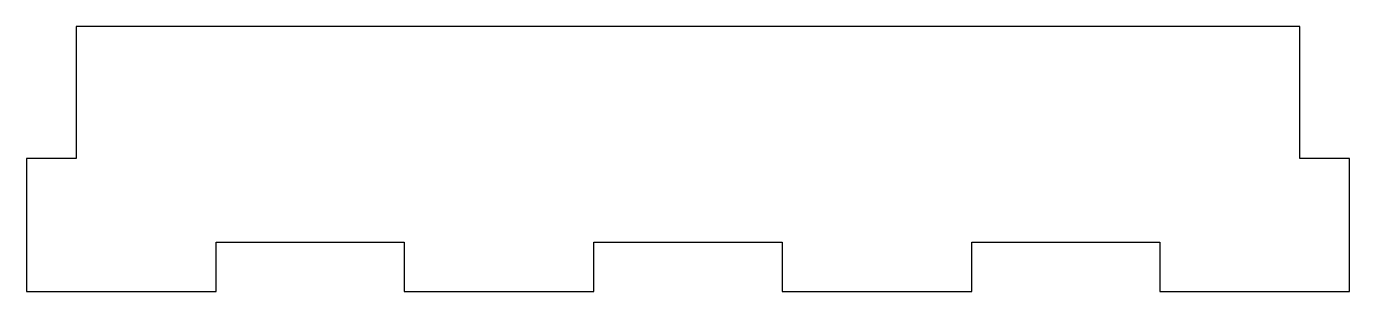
# Model space of a CAD drawing. Header units: millimetres. Extents: x -40 to 40, y -8 to 8.
import ezdxf

# ---------------------------------------------------------------- set-up
doc = ezdxf.new("R2010")
doc.units = ezdxf.units.MM
doc.layers.get('0').update_dxf_attribs({"linetype": 'CONTINUOUS'})

msp = doc.modelspace()

# ---------------------------------------------------------------- linework, layer by layer
for p, q in [((37.025, 8.025), (-37.025, 8.025)), ((-37.025, 8.025), (-37.025, 0.025)), ((37.025, 0.025), (37.025, 8.025)), ((-37.025, 0.025), (-40.025, 0.025)), ((-40.025, 0.025), (-40.025, -8.025)), ((40.025, 0.025), (37.025, 0.025)), ((40.025, -8.025), (40.025, 0.025)), ((-28.546, -8.025), (-28.546, -5.025)), ((-28.546, -5.025), (-17.168, -5.025)), ((-17.168, -5.025), (-17.168, -8.025)), ((-5.689, -8.025), (-5.689, -5.025)), ((-5.689, -5.025), (5.689, -5.025)), ((5.689, -5.025), (5.689, -8.025)), ((17.168, -8.025), (17.168, -5.025)), ((17.168, -5.025), (28.546, -5.025)), ((28.546, -5.025), (28.546, -8.025)), ((-40.025, -8.025), (-28.546, -8.025)), ((-17.168, -8.025), (-5.689, -8.025)), ((5.689, -8.025), (17.168, -8.025)), ((28.546, -8.025), (40.025, -8.025))]:
    msp.add_line(p, q)

doc.saveas('drawing.dxf')
